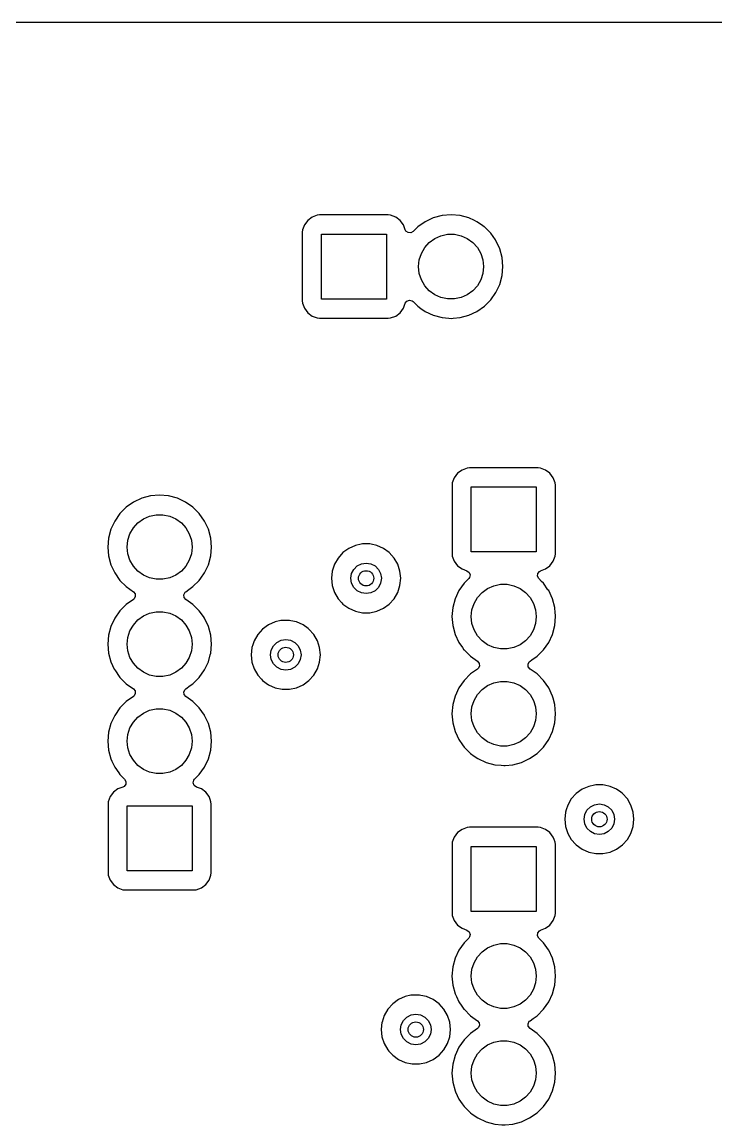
# Model space of a CAD drawing. Extents: x 0.53 to 4.07, y -3.29 to -0.61.
# Drawn here: x 2.638 to 3.352, y -1.748 to -0.612 of the extents above; entities that cross this region are included whole.
import ezdxf

# ---------------------------------------------------------------- set-up
doc = ezdxf.new("R2010")
doc.units = 0
doc.header["$MEASUREMENT"] = 0
doc.layers.add('BLACK', color=7, linetype='CONTINUOUS')

msp = doc.modelspace()

# ---------------------------------------------------------------- linework, layer by layer
at = {"layer": 'BLACK', "linetype": 'CONTINUOUS'}
for p, q in [((0.5421, -0.6122), (4.0324, -0.6122)), ((2.932, -0.8165), (2.9287, -0.821)), ((2.9366, -0.8131), (2.932, -0.8165)), ((2.932, -0.8165), (2.932, -0.8165)), ((2.9419, -0.8111), (2.9366, -0.8131)), ((2.9366, -0.8131), (2.9366, -0.8131)), ((2.9442, -0.8108), (2.9419, -0.8111)), ((3.0149, -0.8108), (2.9442, -0.8108)), ((2.9442, -0.8108), (2.9442, -0.8108)), ((3.0173, -0.8111), (3.0149, -0.8108)), ((3.0149, -0.8108), (3.0149, -0.8108)), ((3.0149, -0.8108), (3.0149, -0.8108)), ((3.0149, -0.8108), (3.0149, -0.8108)), ((3.0226, -0.8131), (3.0173, -0.8111)), ((3.0173, -0.8111), (3.0173, -0.8111)), ((3.0271, -0.8165), (3.0226, -0.8131)), ((3.0226, -0.8131), (3.0226, -0.8131)), ((3.0305, -0.821), (3.0271, -0.8165)), ((3.0271, -0.8165), (3.0271, -0.8165)), ((3.0613, -0.8138), (3.0529, -0.8178)), ((3.0703, -0.8114), (3.0613, -0.8138)), ((3.0613, -0.8138), (3.0613, -0.8138)), ((3.0796, -0.8106), (3.0703, -0.8114)), ((3.0703, -0.8114), (3.0703, -0.8114)), ((3.0889, -0.8114), (3.0796, -0.8106)), ((3.0796, -0.8106), (3.0796, -0.8106)), ((3.0978, -0.8138), (3.0889, -0.8114)), ((3.0889, -0.8114), (3.0889, -0.8114)), ((3.1036, -0.8165), (3.0978, -0.8138)), ((3.0978, -0.8138), (3.0978, -0.8138)), ((3.0978, -0.8138), (3.0978, -0.8138)), ((3.1063, -0.8178), (3.1036, -0.8165)), ((2.9267, -0.8263), (2.9264, -0.8287)), ((2.9264, -0.8287), (2.9264, -0.8287)), ((2.9264, -0.8287), (2.9264, -0.8993)), ((2.9287, -0.821), (2.9267, -0.8263)), ((2.9287, -0.821), (2.9287, -0.821)), ((3.0325, -0.8262), (3.0305, -0.821)), ((3.0305, -0.821), (3.0305, -0.821)), ((3.0331, -0.8274), (3.0325, -0.8262)), ((3.0353, -0.829), (3.0331, -0.8274)), ((3.0405, -0.8279), (3.0381, -0.8292)), ((3.0453, -0.8231), (3.0405, -0.8279)), ((3.0529, -0.8178), (3.0453, -0.8231)), ((3.0529, -0.8178), (3.0529, -0.8178)), ((3.1109, -0.821), (3.1063, -0.8178)), ((3.1063, -0.8178), (3.1063, -0.8178)), ((3.1138, -0.823), (3.1109, -0.821)), ((3.1139, -0.8231), (3.1138, -0.823)), ((3.1205, -0.8297), (3.1139, -0.8231)), ((3.1139, -0.8231), (3.1139, -0.8231)), ((2.9461, -0.8975), (2.9461, -0.8305)), ((2.9461, -0.8305), (3.0131, -0.8305)), ((3.0131, -0.8305), (3.0131, -0.8975)), ((3.0381, -0.8292), (3.0353, -0.829)), ((3.0525, -0.8443), (3.0572, -0.8391)), ((3.0572, -0.8391), (3.0629, -0.835)), ((3.0629, -0.835), (3.0692, -0.8322)), ((3.0692, -0.8322), (3.0761, -0.8307)), ((3.0761, -0.8307), (3.0831, -0.8307)), ((3.0831, -0.8307), (3.0899, -0.8322)), ((3.0899, -0.8322), (3.0963, -0.835)), ((3.0963, -0.835), (3.102, -0.8391)), ((3.102, -0.8391), (3.1067, -0.8443)), ((3.1253, -0.8366), (3.1205, -0.8297)), ((3.1258, -0.8373), (3.1253, -0.8366)), ((3.1297, -0.8457), (3.1258, -0.8373)), ((3.0469, -0.857), (3.049, -0.8504)), ((3.049, -0.8504), (3.0525, -0.8443)), ((3.1067, -0.8443), (3.1102, -0.8504)), ((3.1102, -0.8504), (3.1123, -0.857)), ((3.1322, -0.8547), (3.1297, -0.8457)), ((3.0461, -0.864), (3.0469, -0.857)), ((3.1123, -0.857), (3.1131, -0.864)), ((3.133, -0.864), (3.1322, -0.8547)), ((3.0469, -0.871), (3.0461, -0.864)), ((3.049, -0.8776), (3.0469, -0.871)), ((3.1123, -0.871), (3.1102, -0.8776)), ((3.1131, -0.864), (3.1123, -0.871)), ((3.1297, -0.8823), (3.1322, -0.8733)), ((3.1322, -0.8733), (3.133, -0.864)), ((3.0525, -0.8837), (3.049, -0.8776)), ((3.0572, -0.8889), (3.0525, -0.8837)), ((3.1067, -0.8837), (3.102, -0.8889)), ((3.1102, -0.8776), (3.1067, -0.8837)), ((3.1258, -0.8907), (3.1297, -0.8823)), ((3.0629, -0.893), (3.0572, -0.8889)), ((3.0692, -0.8958), (3.0629, -0.893)), ((3.0761, -0.8973), (3.0692, -0.8958)), ((3.0899, -0.8958), (3.0831, -0.8973)), ((3.0963, -0.893), (3.0899, -0.8958)), ((3.102, -0.8889), (3.0963, -0.893)), ((3.1205, -0.8983), (3.1258, -0.8907)), ((2.9264, -0.8993), (2.9264, -0.8993)), ((2.9264, -0.8993), (2.9267, -0.9017)), ((2.9267, -0.9017), (2.9287, -0.907)), ((2.9287, -0.907), (2.9287, -0.907)), ((2.9287, -0.907), (2.932, -0.9115)), ((3.0131, -0.8975), (2.9461, -0.8975)), ((3.0271, -0.9115), (3.0305, -0.907)), ((3.0305, -0.907), (3.0325, -0.9018)), ((3.0325, -0.9018), (3.0341, -0.8996)), ((3.0341, -0.8996), (3.0367, -0.8987)), ((3.0367, -0.8987), (3.0394, -0.8993)), ((3.0394, -0.8993), (3.0405, -0.9001)), ((3.0405, -0.9001), (3.0453, -0.9049)), ((3.0453, -0.9049), (3.0486, -0.9072)), ((3.0486, -0.9072), (3.0529, -0.9102)), ((3.0831, -0.8973), (3.0761, -0.8973)), ((3.1063, -0.9102), (3.1139, -0.9049)), ((3.1139, -0.9049), (3.1205, -0.8983)), ((2.932, -0.9115), (2.932, -0.9115)), ((2.932, -0.9115), (2.9366, -0.9149)), ((2.9366, -0.9149), (2.9366, -0.9149)), ((2.9366, -0.9149), (2.9419, -0.9169)), ((2.9419, -0.9169), (2.9419, -0.9169)), ((2.9419, -0.9169), (2.9422, -0.9169)), ((2.9422, -0.9169), (2.9442, -0.9172)), ((2.9442, -0.9172), (3.0149, -0.9172)), ((3.0149, -0.9172), (3.0173, -0.9169)), ((3.0173, -0.9169), (3.0226, -0.9149)), ((3.0226, -0.9149), (3.0271, -0.9115)), ((3.0529, -0.9102), (3.0529, -0.9102)), ((3.0529, -0.9102), (3.0529, -0.9102)), ((3.0529, -0.9102), (3.0613, -0.9142)), ((3.0613, -0.9142), (3.0703, -0.9166)), ((3.0703, -0.9166), (3.0773, -0.9172)), ((3.0773, -0.9172), (3.0796, -0.9174)), ((3.0796, -0.9174), (3.0819, -0.9172)), ((3.0796, -0.9174), (3.0796, -0.9174)), ((3.0796, -0.9174), (3.0796, -0.9174)), ((3.0819, -0.9172), (3.0889, -0.9166)), ((3.0889, -0.9166), (3.0978, -0.9142)), ((3.0978, -0.9142), (3.1063, -0.9102)), ((3.0863, -1.0769), (3.0829, -1.0814)), ((3.0909, -1.0735), (3.0863, -1.0769)), ((3.0863, -1.0769), (3.0863, -1.0769)), ((3.0962, -1.0715), (3.0909, -1.0735)), ((3.0909, -1.0735), (3.0909, -1.0735)), ((3.0985, -1.0712), (3.0962, -1.0715)), ((3.1692, -1.0712), (3.0985, -1.0712)), ((3.0985, -1.0712), (3.0985, -1.0712)), ((3.1716, -1.0715), (3.1692, -1.0712)), ((3.1692, -1.0712), (3.1692, -1.0712)), ((3.1692, -1.0712), (3.1692, -1.0712)), ((3.1692, -1.0712), (3.1692, -1.0712)), ((3.1769, -1.0735), (3.1716, -1.0715)), ((3.1716, -1.0715), (3.1716, -1.0715)), ((3.1814, -1.0769), (3.1769, -1.0735)), ((3.1769, -1.0735), (3.1769, -1.0735)), ((3.1848, -1.0814), (3.1814, -1.0769)), ((3.1814, -1.0769), (3.1814, -1.0769)), ((3.0809, -1.0867), (3.0807, -1.0891)), ((3.0807, -1.0891), (3.0807, -1.0891)), ((3.0807, -1.0891), (3.0807, -1.0891)), ((3.0807, -1.0891), (3.0807, -1.1598)), ((3.0829, -1.0814), (3.0809, -1.0867)), ((3.0829, -1.0814), (3.0829, -1.0814)), ((3.1867, -1.0866), (3.1848, -1.0814)), ((3.1848, -1.0814), (3.1848, -1.0814)), ((3.1868, -1.0867), (3.1867, -1.0866)), ((3.187, -1.0891), (3.1868, -1.0867)), ((3.187, -1.1), (3.187, -1.0891)), ((2.7703, -1.1002), (2.7613, -1.1026)), ((2.7795, -1.0994), (2.7703, -1.1002)), ((2.7703, -1.1002), (2.7703, -1.1002)), ((2.7888, -1.1002), (2.7795, -1.0994)), ((2.7795, -1.0994), (2.7795, -1.0994)), ((2.7978, -1.1026), (2.7888, -1.1002)), ((2.7888, -1.1002), (2.7888, -1.1002)), ((3.1004, -1.1579), (3.1004, -1.0909)), ((3.1004, -1.0909), (3.1673, -1.0909)), ((3.1673, -1.0909), (3.1673, -1.1579)), ((3.187, -1.1598), (3.187, -1.1)), ((2.7452, -1.1119), (2.7386, -1.1184)), ((2.7528, -1.1065), (2.7452, -1.1119)), ((2.7613, -1.1026), (2.7528, -1.1065)), ((2.7528, -1.1065), (2.7528, -1.1065)), ((2.7613, -1.1026), (2.7613, -1.1026)), ((2.8062, -1.1065), (2.7978, -1.1026)), ((2.7978, -1.1026), (2.7978, -1.1026)), ((2.7978, -1.1026), (2.7978, -1.1026)), ((2.8138, -1.1119), (2.8062, -1.1065)), ((2.8062, -1.1065), (2.8062, -1.1065)), ((2.8062, -1.1065), (2.8062, -1.1065)), ((2.8204, -1.1184), (2.8138, -1.1119)), ((2.8138, -1.1119), (2.8138, -1.1119)), ((2.7386, -1.1184), (2.7333, -1.1261)), ((2.7571, -1.1279), (2.7628, -1.1238)), ((2.7628, -1.1238), (2.7692, -1.1209)), ((2.7692, -1.1209), (2.776, -1.1195)), ((2.776, -1.1195), (2.783, -1.1195)), ((2.783, -1.1195), (2.7899, -1.1209)), ((2.7899, -1.1209), (2.7963, -1.1238)), ((2.7963, -1.1238), (2.8019, -1.1279)), ((2.8257, -1.126), (2.8204, -1.1184)), ((2.7294, -1.1345), (2.727, -1.1435)), ((2.7333, -1.1261), (2.7294, -1.1345)), ((2.7294, -1.1345), (2.7294, -1.1345)), ((2.7333, -1.1261), (2.7333, -1.1261)), ((2.749, -1.1391), (2.7525, -1.1331)), ((2.7525, -1.1331), (2.7571, -1.1279)), ((2.8019, -1.1279), (2.8066, -1.1331)), ((2.8066, -1.1331), (2.8101, -1.1391)), ((2.8257, -1.1261), (2.8257, -1.126)), ((2.8297, -1.1345), (2.8257, -1.1261)), ((2.8321, -1.1435), (2.8297, -1.1345)), ((2.727, -1.1435), (2.7262, -1.1528)), ((2.727, -1.1435), (2.727, -1.1435)), ((2.7461, -1.1528), (2.7468, -1.1458)), ((2.7468, -1.1458), (2.749, -1.1391)), ((2.8101, -1.1391), (2.8123, -1.1458)), ((2.8123, -1.1458), (2.813, -1.1528)), ((2.8329, -1.1528), (2.8321, -1.1435)), ((2.7262, -1.1528), (2.727, -1.162)), ((2.7262, -1.1528), (2.7262, -1.1528)), ((2.7468, -1.1597), (2.7461, -1.1528)), ((2.813, -1.1528), (2.8123, -1.1597)), ((2.8321, -1.162), (2.8329, -1.1528)), ((2.9743, -1.1542), (2.9683, -1.1585)), ((2.9811, -1.1511), (2.9743, -1.1542)), ((2.9743, -1.1542), (2.9743, -1.1542)), ((2.9871, -1.1499), (2.9811, -1.1511)), ((2.9811, -1.1511), (2.9811, -1.1511)), ((2.9884, -1.1496), (2.9871, -1.1499)), ((2.9959, -1.1496), (2.9884, -1.1496)), ((2.9974, -1.1499), (2.9959, -1.1496)), ((3.0031, -1.1511), (2.9974, -1.1499)), ((3.0099, -1.1542), (3.0031, -1.1511)), ((3.0031, -1.1511), (3.0031, -1.1511)), ((3.0099, -1.1542), (3.0099, -1.1542)), ((3.016, -1.1585), (3.0099, -1.1542)), ((3.1673, -1.1579), (3.1004, -1.1579)), ((2.727, -1.162), (2.727, -1.162)), ((2.727, -1.162), (2.7294, -1.171)), ((2.749, -1.1664), (2.7468, -1.1597)), ((2.7525, -1.1724), (2.749, -1.1664)), ((2.8101, -1.1664), (2.8066, -1.1724)), ((2.8123, -1.1597), (2.8101, -1.1664)), ((2.8297, -1.171), (2.8321, -1.162)), ((2.9633, -1.1641), (2.9596, -1.1705)), ((2.9683, -1.1585), (2.9633, -1.1641)), ((2.9873, -1.1701), (2.9921, -1.1693)), ((2.9921, -1.1693), (2.997, -1.1701)), ((3.021, -1.1641), (3.016, -1.1585)), ((3.016, -1.1585), (3.016, -1.1585)), ((3.0247, -1.1705), (3.021, -1.1641)), ((3.0807, -1.1598), (3.0807, -1.1598)), ((3.0807, -1.1598), (3.0809, -1.1621)), ((3.0809, -1.1621), (3.0829, -1.1674)), ((3.0829, -1.1674), (3.0829, -1.1674)), ((3.0829, -1.1674), (3.0863, -1.172)), ((3.1814, -1.172), (3.1848, -1.1674)), ((3.1848, -1.1674), (3.1868, -1.1621)), ((3.1868, -1.1621), (3.187, -1.1598)), ((2.7294, -1.171), (2.7294, -1.171)), ((2.7294, -1.171), (2.7294, -1.171)), ((2.7294, -1.171), (2.7323, -1.1773)), ((2.7323, -1.1773), (2.7333, -1.1794)), ((2.7333, -1.1794), (2.7333, -1.1794)), ((2.7333, -1.1794), (2.7386, -1.1871)), ((2.7571, -1.1776), (2.7525, -1.1724)), ((2.7628, -1.1817), (2.7571, -1.1776)), ((2.8019, -1.1776), (2.7963, -1.1817)), ((2.8066, -1.1724), (2.8019, -1.1776)), ((2.8218, -1.185), (2.8257, -1.1794)), ((2.8257, -1.1794), (2.8297, -1.171)), ((2.9573, -1.1776), (2.9565, -1.185)), ((2.9596, -1.1705), (2.9573, -1.1776)), ((2.9573, -1.1776), (2.9573, -1.1776)), ((2.9596, -1.1705), (2.9596, -1.1705)), ((2.9764, -1.185), (2.9771, -1.1802)), ((2.9771, -1.1802), (2.9794, -1.1758)), ((2.9794, -1.1758), (2.9829, -1.1723)), ((2.9829, -1.1723), (2.9873, -1.1701)), ((2.997, -1.1701), (3.0014, -1.1723)), ((3.0014, -1.1723), (3.0049, -1.1758)), ((3.0049, -1.1758), (3.0071, -1.1802)), ((3.0071, -1.1802), (3.0079, -1.185)), ((3.027, -1.1776), (3.0247, -1.1705)), ((3.0278, -1.185), (3.027, -1.1776)), ((3.0863, -1.172), (3.0863, -1.172)), ((3.0863, -1.172), (3.0909, -1.1753)), ((3.0909, -1.1753), (3.0909, -1.1753)), ((3.0909, -1.1753), (3.096, -1.1773)), ((3.096, -1.1773), (3.0982, -1.1789)), ((3.0982, -1.1789), (3.0992, -1.1815)), ((3.1686, -1.1829), (3.1688, -1.1801)), ((3.1688, -1.1801), (3.1705, -1.1779)), ((3.1705, -1.1779), (3.1717, -1.1773)), ((3.1717, -1.1773), (3.1769, -1.1753)), ((3.1769, -1.1753), (3.1814, -1.172)), ((2.7386, -1.1871), (2.7386, -1.1871)), ((2.7386, -1.1871), (2.7452, -1.1936)), ((2.7692, -1.1846), (2.7628, -1.1817)), ((2.776, -1.186), (2.7692, -1.1846)), ((2.783, -1.186), (2.776, -1.186)), ((2.7899, -1.1846), (2.783, -1.186)), ((2.7963, -1.1817), (2.7899, -1.1846)), ((2.8138, -1.1936), (2.8204, -1.1871)), ((2.8204, -1.1871), (2.8218, -1.185)), ((2.9565, -1.185), (2.9573, -1.1925)), ((2.9771, -1.1899), (2.9764, -1.185)), ((2.9794, -1.1943), (2.9771, -1.1899)), ((3.0071, -1.1899), (3.0049, -1.1943)), ((3.0079, -1.185), (3.0071, -1.1899)), ((3.027, -1.1925), (3.0278, -1.185)), ((3.093, -1.1901), (3.0876, -1.1977)), ((3.0978, -1.1853), (3.093, -1.1901)), ((3.0986, -1.1842), (3.0978, -1.1853)), ((3.0992, -1.1815), (3.0986, -1.1842)), ((3.1235, -1.1926), (3.1304, -1.1911)), ((3.1304, -1.1911), (3.1374, -1.1911)), ((3.1374, -1.1911), (3.1442, -1.1926)), ((3.1699, -1.1853), (3.1686, -1.1829)), ((3.1728, -1.1882), (3.1699, -1.1853)), ((3.1747, -1.1901), (3.1728, -1.1882)), ((3.1794, -1.1967), (3.1747, -1.1901)), ((2.7452, -1.1936), (2.7452, -1.1936)), ((2.7452, -1.1936), (2.7525, -1.1988)), ((2.7525, -1.1988), (2.7542, -1.2009)), ((2.7545, -1.2036), (2.7533, -1.2061)), ((2.7542, -1.2009), (2.7545, -1.2036)), ((2.8045, -1.2019), (2.8058, -1.1994)), ((2.8048, -1.2046), (2.8045, -1.2019)), ((2.8058, -1.1994), (2.8065, -1.1988)), ((2.8065, -1.1988), (2.8097, -1.1965)), ((2.8097, -1.1965), (2.8138, -1.1936)), ((2.9573, -1.1925), (2.9573, -1.1925)), ((2.9573, -1.1925), (2.9596, -1.1995)), ((2.9596, -1.1995), (2.9596, -1.1995)), ((2.9596, -1.1995), (2.9633, -1.206)), ((2.9829, -1.1978), (2.9794, -1.1943)), ((2.9873, -1.2), (2.9829, -1.1978)), ((2.9921, -1.2008), (2.9873, -1.2)), ((2.997, -1.2), (2.9921, -1.2008)), ((3.0014, -1.1978), (2.997, -1.2)), ((3.0049, -1.1943), (3.0014, -1.1978)), ((3.021, -1.206), (3.0247, -1.1995)), ((3.0247, -1.1995), (3.027, -1.1925)), ((3.0876, -1.1977), (3.0837, -1.2062)), ((3.0876, -1.1977), (3.0876, -1.1977)), ((3.1068, -1.2047), (3.1115, -1.1995)), ((3.1115, -1.1995), (3.1171, -1.1954)), ((3.1171, -1.1954), (3.1235, -1.1926)), ((3.1442, -1.1926), (3.1506, -1.1954)), ((3.1506, -1.1954), (3.1563, -1.1995)), ((3.1563, -1.1995), (3.1609, -1.2047)), ((3.1801, -1.1977), (3.1794, -1.1967)), ((3.184, -1.2062), (3.1801, -1.1977)), ((2.7452, -1.2119), (2.7386, -1.2184)), ((2.7525, -1.2068), (2.7452, -1.2119)), ((2.7533, -1.2061), (2.7525, -1.2068)), ((2.8065, -1.2068), (2.8048, -1.2046)), ((2.8138, -1.2119), (2.8065, -1.2068)), ((2.8204, -1.2184), (2.8138, -1.2119)), ((2.8138, -1.2119), (2.8138, -1.2119)), ((2.9633, -1.206), (2.9671, -1.2102)), ((2.9671, -1.2102), (2.9683, -1.2115)), ((2.9683, -1.2115), (2.9743, -1.2159)), ((3.0099, -1.2159), (3.016, -1.2115)), ((3.016, -1.2115), (3.021, -1.206)), ((3.0837, -1.2062), (3.0813, -1.2151)), ((3.0837, -1.2062), (3.0837, -1.2062)), ((3.1011, -1.2175), (3.1033, -1.2108)), ((3.1033, -1.2108), (3.1068, -1.2047)), ((3.1609, -1.2047), (3.1644, -1.2108)), ((3.1644, -1.2108), (3.1666, -1.2175)), ((3.1864, -1.2151), (3.184, -1.2062)), ((2.7333, -1.2261), (2.7294, -1.2345)), ((2.7386, -1.2184), (2.7333, -1.2261)), ((2.7333, -1.2261), (2.7333, -1.2261)), ((2.7571, -1.2279), (2.7628, -1.2238)), ((2.7628, -1.2238), (2.7692, -1.2209)), ((2.7692, -1.2209), (2.776, -1.2195)), ((2.776, -1.2195), (2.783, -1.2195)), ((2.783, -1.2195), (2.7899, -1.2209)), ((2.7899, -1.2209), (2.7963, -1.2238)), ((2.7963, -1.2238), (2.8019, -1.2279)), ((2.8246, -1.2244), (2.8204, -1.2184)), ((2.8257, -1.226), (2.8246, -1.2244)), ((2.8257, -1.2261), (2.8257, -1.226)), ((2.8297, -1.2345), (2.8257, -1.2261)), ((2.9743, -1.2159), (2.9743, -1.2159)), ((2.9743, -1.2159), (2.9811, -1.2189)), ((2.9811, -1.2189), (2.9811, -1.2189)), ((2.9811, -1.2189), (2.9884, -1.2205)), ((2.9884, -1.2205), (2.9884, -1.2205)), ((2.9884, -1.2205), (2.9959, -1.2205)), ((2.9959, -1.2205), (3.0031, -1.2189)), ((2.9959, -1.2205), (2.9959, -1.2205)), ((3.0031, -1.2189), (3.0099, -1.2159)), ((3.0813, -1.2151), (3.0805, -1.2244)), ((3.0805, -1.2244), (3.0813, -1.2337)), ((3.0805, -1.2244), (3.0805, -1.2244)), ((3.0813, -1.2151), (3.0813, -1.2151)), ((3.1004, -1.2244), (3.1011, -1.2175)), ((3.1011, -1.2314), (3.1004, -1.2244)), ((3.1666, -1.2175), (3.1673, -1.2244)), ((3.1673, -1.2244), (3.1666, -1.2314)), ((3.1869, -1.2205), (3.1864, -1.2151)), ((3.1864, -1.2337), (3.1872, -1.2244)), ((3.1871, -1.2231), (3.1869, -1.2205)), ((3.1872, -1.2244), (3.1871, -1.2231)), ((2.7294, -1.2345), (2.727, -1.2435)), ((2.7294, -1.2345), (2.7294, -1.2345)), ((2.749, -1.2391), (2.7525, -1.2331)), ((2.7525, -1.2331), (2.7571, -1.2279)), ((2.8019, -1.2279), (2.8066, -1.2331)), ((2.8066, -1.2331), (2.8101, -1.2391)), ((2.8321, -1.2435), (2.8297, -1.2345)), ((2.8856, -1.2373), (2.8806, -1.2428)), ((2.8916, -1.2329), (2.8856, -1.2373)), ((2.8984, -1.2299), (2.8916, -1.2329)), ((2.8916, -1.2329), (2.8916, -1.2329)), ((2.9044, -1.2286), (2.8984, -1.2299)), ((2.8984, -1.2299), (2.8984, -1.2299)), ((2.9057, -1.2283), (2.9044, -1.2286)), ((2.9132, -1.2283), (2.9057, -1.2283)), ((2.9147, -1.2287), (2.9132, -1.2283)), ((2.9205, -1.2299), (2.9147, -1.2287)), ((2.9273, -1.2329), (2.9205, -1.2299)), ((2.9205, -1.2299), (2.9205, -1.2299)), ((2.9325, -1.2367), (2.9273, -1.2329)), ((2.9273, -1.2329), (2.9273, -1.2329)), ((2.9333, -1.2373), (2.9325, -1.2367)), ((2.9383, -1.2428), (2.9333, -1.2373)), ((3.0813, -1.2337), (3.0813, -1.2337)), ((3.0813, -1.2337), (3.0837, -1.2427)), ((3.1033, -1.238), (3.1011, -1.2314)), ((3.1666, -1.2314), (3.1644, -1.238)), ((3.184, -1.2427), (3.1864, -1.2337)), ((2.727, -1.2435), (2.7262, -1.2528)), ((2.727, -1.2435), (2.727, -1.2435)), ((2.7461, -1.2528), (2.7468, -1.2458)), ((2.7468, -1.2458), (2.749, -1.2391)), ((2.8101, -1.2391), (2.8123, -1.2458)), ((2.8123, -1.2458), (2.813, -1.2528)), ((2.8329, -1.2528), (2.8321, -1.2435)), ((2.8806, -1.2428), (2.8769, -1.2493)), ((2.9002, -1.251), (2.9046, -1.2488)), ((2.9046, -1.2488), (2.9094, -1.248)), ((2.9094, -1.248), (2.9143, -1.2488)), ((2.9143, -1.2488), (2.9187, -1.251)), ((2.942, -1.2493), (2.9383, -1.2428)), ((3.0837, -1.2427), (3.0837, -1.2427)), ((3.0837, -1.2427), (3.0837, -1.2427)), ((3.0837, -1.2427), (3.0876, -1.2511)), ((3.1068, -1.2441), (3.1033, -1.238)), ((3.1115, -1.2493), (3.1068, -1.2441)), ((3.1609, -1.2441), (3.1563, -1.2493)), ((3.1644, -1.238), (3.1609, -1.2441)), ((3.1801, -1.2511), (3.184, -1.2427)), ((2.7262, -1.2528), (2.7262, -1.2528)), ((2.7262, -1.2528), (2.727, -1.262)), ((2.7468, -1.2597), (2.7461, -1.2528)), ((2.749, -1.2664), (2.7468, -1.2597)), ((2.8123, -1.2597), (2.8101, -1.2664)), ((2.813, -1.2528), (2.8123, -1.2597)), ((2.8321, -1.262), (2.8329, -1.2528)), ((2.8746, -1.2564), (2.8738, -1.2638)), ((2.8755, -1.2536), (2.8746, -1.2564)), ((2.8769, -1.2493), (2.8755, -1.2536)), ((2.8769, -1.2493), (2.8769, -1.2493)), ((2.8937, -1.2638), (2.8945, -1.2589)), ((2.8945, -1.2589), (2.8967, -1.2545)), ((2.8967, -1.2545), (2.9002, -1.251)), ((2.9187, -1.251), (2.9222, -1.2545)), ((2.9222, -1.2545), (2.9244, -1.2589)), ((2.9244, -1.2589), (2.9252, -1.2638)), ((2.9443, -1.2564), (2.942, -1.2493)), ((2.9451, -1.2638), (2.9443, -1.2564)), ((3.0876, -1.2511), (3.0876, -1.2511)), ((3.0876, -1.2511), (3.0913, -1.2564)), ((3.0913, -1.2564), (3.0929, -1.2586)), ((3.0929, -1.2586), (3.093, -1.2587)), ((3.093, -1.2587), (3.093, -1.2587)), ((3.093, -1.2587), (3.0996, -1.2653)), ((3.1171, -1.2534), (3.1115, -1.2493)), ((3.1235, -1.2562), (3.1171, -1.2534)), ((3.1304, -1.2577), (3.1235, -1.2562)), ((3.1374, -1.2577), (3.1304, -1.2577)), ((3.1442, -1.2562), (3.1374, -1.2577)), ((3.1506, -1.2534), (3.1442, -1.2562)), ((3.1563, -1.2493), (3.1506, -1.2534)), ((3.1682, -1.2653), (3.1747, -1.2587)), ((3.1747, -1.2587), (3.1801, -1.2511)), ((2.727, -1.262), (2.727, -1.262)), ((2.727, -1.262), (2.7294, -1.271)), ((2.7294, -1.271), (2.7294, -1.271)), ((2.7294, -1.271), (2.7294, -1.271)), ((2.7294, -1.271), (2.7328, -1.2784)), ((2.7525, -1.2724), (2.749, -1.2664)), ((2.8101, -1.2664), (2.8066, -1.2724)), ((2.8257, -1.2794), (2.8297, -1.271)), ((2.8297, -1.271), (2.8316, -1.2638)), ((2.8316, -1.2638), (2.8321, -1.262)), ((2.8738, -1.2638), (2.8746, -1.2712)), ((2.8746, -1.2712), (2.8746, -1.2712)), ((2.8746, -1.2712), (2.8769, -1.2783)), ((2.8945, -1.2686), (2.8937, -1.2638)), ((2.8967, -1.273), (2.8945, -1.2686)), ((2.9244, -1.2686), (2.9222, -1.273)), ((2.9252, -1.2638), (2.9244, -1.2686)), ((2.942, -1.2783), (2.9443, -1.2712)), ((2.9443, -1.2712), (2.9451, -1.2638)), ((3.0996, -1.2653), (3.0996, -1.2653)), ((3.0996, -1.2653), (3.1069, -1.2704)), ((3.1069, -1.2704), (3.1086, -1.2726)), ((3.1589, -1.2735), (3.1601, -1.2711)), ((3.1601, -1.2711), (3.1609, -1.2704)), ((3.1609, -1.2704), (3.1628, -1.269)), ((3.1628, -1.269), (3.1682, -1.2653)), ((2.7328, -1.2784), (2.7333, -1.2794)), ((2.7333, -1.2794), (2.7333, -1.2794)), ((2.7333, -1.2794), (2.7386, -1.2871)), ((2.7571, -1.2776), (2.7525, -1.2724)), ((2.7628, -1.2817), (2.7571, -1.2776)), ((2.7692, -1.2846), (2.7628, -1.2817)), ((2.7963, -1.2817), (2.7899, -1.2846)), ((2.8019, -1.2776), (2.7963, -1.2817)), ((2.8066, -1.2724), (2.8019, -1.2776)), ((2.8204, -1.2871), (2.8257, -1.2794)), ((2.8769, -1.2783), (2.8769, -1.2783)), ((2.8769, -1.2783), (2.8806, -1.2847)), ((2.9002, -1.2765), (2.8967, -1.273)), ((2.9046, -1.2788), (2.9002, -1.2765)), ((2.9094, -1.2795), (2.9046, -1.2788)), ((2.9143, -1.2788), (2.9094, -1.2795)), ((2.9187, -1.2765), (2.9143, -1.2788)), ((2.9222, -1.273), (2.9187, -1.2765)), ((2.9383, -1.2847), (2.942, -1.2783)), ((3.1069, -1.2784), (3.0996, -1.2835)), ((3.1076, -1.2778), (3.1069, -1.2784)), ((3.1089, -1.2753), (3.1076, -1.2778)), ((3.1086, -1.2726), (3.1089, -1.2753)), ((3.1591, -1.2763), (3.1589, -1.2735)), ((3.1609, -1.2784), (3.1591, -1.2763)), ((3.1682, -1.2835), (3.1609, -1.2784)), ((2.7386, -1.2871), (2.7386, -1.2871)), ((2.7386, -1.2871), (2.7452, -1.2936)), ((2.7452, -1.2936), (2.7452, -1.2936)), ((2.7452, -1.2936), (2.7525, -1.2988)), ((2.776, -1.286), (2.7692, -1.2846)), ((2.783, -1.286), (2.776, -1.286)), ((2.7899, -1.2846), (2.783, -1.286)), ((2.8111, -1.2955), (2.8138, -1.2936)), ((2.8138, -1.2936), (2.8204, -1.2871)), ((2.8806, -1.2847), (2.8844, -1.2889)), ((2.8844, -1.2889), (2.8856, -1.2903)), ((2.8856, -1.2903), (2.8916, -1.2947)), ((2.9273, -1.2947), (2.9333, -1.2903)), ((2.9333, -1.2903), (2.9383, -1.2847)), ((3.093, -1.2901), (3.0876, -1.2977)), ((3.0996, -1.2835), (3.093, -1.2901)), ((3.1171, -1.2954), (3.1235, -1.2926)), ((3.1235, -1.2926), (3.1304, -1.2911)), ((3.1304, -1.2911), (3.1374, -1.2911)), ((3.1374, -1.2911), (3.1442, -1.2926)), ((3.1442, -1.2926), (3.1506, -1.2954)), ((3.1747, -1.2901), (3.1682, -1.2835)), ((3.1682, -1.2835), (3.1682, -1.2835)), ((3.1801, -1.2977), (3.1747, -1.2901)), ((2.7525, -1.2988), (2.7542, -1.3009)), ((2.7545, -1.3036), (2.7533, -1.3061)), ((2.7542, -1.3009), (2.7545, -1.3036)), ((2.8045, -1.3019), (2.8058, -1.2994)), ((2.8048, -1.3046), (2.8045, -1.3019)), ((2.8065, -1.3068), (2.8048, -1.3046)), ((2.8058, -1.2994), (2.8065, -1.2988)), ((2.8065, -1.2988), (2.8111, -1.2955)), ((2.8916, -1.2947), (2.8916, -1.2947)), ((2.8916, -1.2947), (2.8984, -1.2977)), ((2.8984, -1.2977), (2.8984, -1.2977)), ((2.8984, -1.2977), (2.9057, -1.2992)), ((2.9057, -1.2992), (2.9057, -1.2992)), ((2.9057, -1.2992), (2.9132, -1.2992)), ((2.9132, -1.2992), (2.9205, -1.2977)), ((2.9132, -1.2992), (2.9132, -1.2992)), ((2.9205, -1.2977), (2.9273, -1.2947)), ((3.0876, -1.2977), (3.0837, -1.3062)), ((3.0876, -1.2977), (3.0876, -1.2977)), ((3.1033, -1.3108), (3.1068, -1.3047)), ((3.1068, -1.3047), (3.1115, -1.2995)), ((3.1115, -1.2995), (3.1171, -1.2954)), ((3.1506, -1.2954), (3.1563, -1.2995)), ((3.1563, -1.2995), (3.1609, -1.3047)), ((3.1609, -1.3047), (3.1644, -1.3108)), ((3.184, -1.3062), (3.1801, -1.2977)), ((3.1801, -1.2977), (3.1801, -1.2977)), ((2.7452, -1.3119), (2.7386, -1.3184)), ((2.7525, -1.3068), (2.7452, -1.3119)), ((2.7533, -1.3061), (2.7525, -1.3068)), ((2.8138, -1.3119), (2.8065, -1.3068)), ((2.8204, -1.3184), (2.8138, -1.3119)), ((2.8138, -1.3119), (2.8138, -1.3119)), ((3.0813, -1.3151), (3.0805, -1.3244)), ((3.0837, -1.3062), (3.0813, -1.3151)), ((3.0813, -1.3151), (3.0813, -1.3151)), ((3.0837, -1.3062), (3.0837, -1.3062)), ((3.1011, -1.3175), (3.1033, -1.3108)), ((3.1644, -1.3108), (3.1666, -1.3175)), ((3.1846, -1.3083), (3.184, -1.3062)), ((3.184, -1.3062), (3.184, -1.3062)), ((3.184, -1.3062), (3.184, -1.3062)), ((3.1864, -1.3151), (3.1846, -1.3083)), ((3.1872, -1.3244), (3.1864, -1.3151)), ((2.7333, -1.3261), (2.7294, -1.3345)), ((2.7386, -1.3184), (2.7333, -1.3261)), ((2.7333, -1.3261), (2.7333, -1.3261)), ((2.7525, -1.3331), (2.7571, -1.3279)), ((2.7571, -1.3279), (2.7628, -1.3238)), ((2.7628, -1.3238), (2.7692, -1.3209)), ((2.7692, -1.3209), (2.776, -1.3195)), ((2.776, -1.3195), (2.783, -1.3195)), ((2.783, -1.3195), (2.7899, -1.3209)), ((2.7899, -1.3209), (2.7963, -1.3238)), ((2.7963, -1.3238), (2.8019, -1.3279)), ((2.8019, -1.3279), (2.8066, -1.3331)), ((2.8257, -1.326), (2.8204, -1.3184)), ((2.8257, -1.3261), (2.8257, -1.326)), ((2.8297, -1.3345), (2.8257, -1.3261)), ((3.0805, -1.3244), (3.0805, -1.3244)), ((3.0805, -1.3244), (3.0813, -1.3337)), ((3.1004, -1.3244), (3.1011, -1.3175)), ((3.1011, -1.3314), (3.1004, -1.3244)), ((3.1666, -1.3175), (3.1673, -1.3244)), ((3.1673, -1.3244), (3.1666, -1.3314)), ((3.1864, -1.3337), (3.1872, -1.3244)), ((2.7294, -1.3345), (2.727, -1.3435)), ((2.7294, -1.3345), (2.7294, -1.3345)), ((2.7468, -1.3458), (2.749, -1.3391)), ((2.749, -1.3391), (2.7525, -1.3331)), ((2.8066, -1.3331), (2.8101, -1.3391)), ((2.8101, -1.3391), (2.8123, -1.3458)), ((2.8321, -1.3435), (2.8297, -1.3345)), ((3.0813, -1.3337), (3.0813, -1.3337)), ((3.0813, -1.3337), (3.0837, -1.3427)), ((3.1033, -1.338), (3.1011, -1.3314)), ((3.1068, -1.3441), (3.1033, -1.338)), ((3.1644, -1.338), (3.1609, -1.3441)), ((3.1666, -1.3314), (3.1644, -1.338)), ((3.184, -1.3427), (3.1864, -1.3337)), ((2.727, -1.3435), (2.7262, -1.3528)), ((2.727, -1.3435), (2.727, -1.3435)), ((2.7461, -1.3528), (2.7468, -1.3458)), ((2.8123, -1.3458), (2.813, -1.3528)), ((2.8329, -1.3528), (2.8321, -1.3435)), ((3.0837, -1.3427), (3.0837, -1.3427)), ((3.0837, -1.3427), (3.0837, -1.3427)), ((3.0837, -1.3427), (3.0858, -1.3472)), ((3.0858, -1.3472), (3.0876, -1.3511)), ((3.0876, -1.3511), (3.0876, -1.3511)), ((3.0876, -1.3511), (3.0913, -1.3563)), ((3.1115, -1.3493), (3.1068, -1.3441)), ((3.1171, -1.3534), (3.1115, -1.3493)), ((3.1563, -1.3493), (3.1506, -1.3534)), ((3.1609, -1.3441), (3.1563, -1.3493)), ((3.1747, -1.3587), (3.1801, -1.3511)), ((3.1801, -1.3511), (3.184, -1.3427)), ((2.7262, -1.3528), (2.7262, -1.3528)), ((2.7262, -1.3528), (2.727, -1.362)), ((2.727, -1.362), (2.727, -1.362)), ((2.727, -1.362), (2.7294, -1.371)), ((2.7468, -1.3597), (2.7461, -1.3528)), ((2.749, -1.3664), (2.7468, -1.3597)), ((2.8123, -1.3597), (2.8101, -1.3664)), ((2.813, -1.3528), (2.8123, -1.3597)), ((2.8297, -1.371), (2.8321, -1.362)), ((2.8321, -1.362), (2.8329, -1.3528)), ((3.0913, -1.3563), (3.093, -1.3587)), ((3.093, -1.3587), (3.0996, -1.3653)), ((3.1235, -1.3562), (3.1171, -1.3534)), ((3.1304, -1.3577), (3.1235, -1.3562)), ((3.1374, -1.3577), (3.1304, -1.3577)), ((3.1442, -1.3562), (3.1374, -1.3577)), ((3.1506, -1.3534), (3.1442, -1.3562)), ((3.1682, -1.3653), (3.1747, -1.3587)), ((2.7294, -1.371), (2.7294, -1.371)), ((2.7294, -1.371), (2.7294, -1.371)), ((2.7294, -1.371), (2.7305, -1.3734)), ((2.7305, -1.3734), (2.7333, -1.3794)), ((2.7525, -1.3724), (2.749, -1.3664)), ((2.7571, -1.3776), (2.7525, -1.3724)), ((2.8066, -1.3724), (2.8019, -1.3776)), ((2.8101, -1.3664), (2.8066, -1.3724)), ((2.8257, -1.3794), (2.8297, -1.371)), ((3.0996, -1.3653), (3.1034, -1.368)), ((3.1034, -1.368), (3.1072, -1.3706)), ((3.1072, -1.3706), (3.1072, -1.3706)), ((3.1072, -1.3706), (3.1072, -1.3706)), ((3.1072, -1.3706), (3.1156, -1.3746)), ((3.1521, -1.3746), (3.1605, -1.3706)), ((3.1605, -1.3706), (3.1682, -1.3653)), ((2.7333, -1.3794), (2.7333, -1.3794)), ((2.7333, -1.3794), (2.7375, -1.3854)), ((2.7375, -1.3854), (2.7386, -1.3871)), ((2.7628, -1.3817), (2.7571, -1.3776)), ((2.7692, -1.3846), (2.7628, -1.3817)), ((2.776, -1.386), (2.7692, -1.3846)), ((2.7899, -1.3846), (2.783, -1.386)), ((2.7963, -1.3817), (2.7899, -1.3846)), ((2.8019, -1.3776), (2.7963, -1.3817)), ((2.8204, -1.3871), (2.8257, -1.3794)), ((3.1156, -1.3746), (3.1246, -1.377)), ((3.1246, -1.377), (3.1312, -1.3775)), ((3.1312, -1.3775), (3.1339, -1.3778)), ((3.1339, -1.3778), (3.1354, -1.3776)), ((3.1339, -1.3778), (3.1339, -1.3778)), ((3.1339, -1.3778), (3.1339, -1.3778)), ((3.1354, -1.3776), (3.1431, -1.377)), ((3.1431, -1.377), (3.1521, -1.3746)), ((2.7386, -1.3871), (2.7386, -1.3871)), ((2.7386, -1.3871), (2.7434, -1.3919)), ((2.7434, -1.3919), (2.7448, -1.3943)), ((2.7448, -1.3943), (2.7446, -1.397)), ((2.783, -1.386), (2.776, -1.386)), ((2.8142, -1.3957), (2.8148, -1.393)), ((2.8152, -1.3982), (2.8142, -1.3957)), ((2.8148, -1.393), (2.8156, -1.3919)), ((2.8156, -1.3919), (2.8204, -1.3871)), ((2.732, -1.4052), (2.7286, -1.4098)), ((2.7365, -1.4018), (2.732, -1.4052)), ((2.732, -1.4052), (2.732, -1.4052)), ((2.7417, -1.3999), (2.7365, -1.4018)), ((2.7365, -1.4018), (2.7365, -1.4018)), ((2.7429, -1.3992), (2.7417, -1.3999)), ((2.7446, -1.397), (2.7429, -1.3992)), ((2.8174, -1.3999), (2.8152, -1.3982)), ((2.8225, -1.4018), (2.8174, -1.3999)), ((2.8271, -1.4052), (2.8225, -1.4018)), ((2.8225, -1.4018), (2.8225, -1.4018)), ((2.8305, -1.4098), (2.8271, -1.4052)), ((2.8271, -1.4052), (2.8271, -1.4052)), ((3.2084, -1.4066), (3.2034, -1.4121)), ((3.2145, -1.4022), (3.2084, -1.4066)), ((3.2213, -1.3992), (3.2145, -1.4022)), ((3.2145, -1.4022), (3.2145, -1.4022)), ((3.2273, -1.3979), (3.2213, -1.3992)), ((3.2213, -1.3992), (3.2213, -1.3992)), ((3.2286, -1.3976), (3.2273, -1.3979)), ((3.236, -1.3976), (3.2286, -1.3976)), ((3.2376, -1.3979), (3.236, -1.3976)), ((3.2433, -1.3992), (3.2376, -1.3979)), ((3.2501, -1.4022), (3.2433, -1.3992)), ((3.2433, -1.3992), (3.2433, -1.3992)), ((3.2543, -1.4052), (3.2501, -1.4022)), ((3.2501, -1.4022), (3.2501, -1.4022)), ((3.2561, -1.4066), (3.2543, -1.4052)), ((3.2611, -1.4121), (3.2561, -1.4066)), ((2.7266, -1.4151), (2.7264, -1.4174)), ((2.7264, -1.4174), (2.7264, -1.4174)), ((2.7264, -1.4174), (2.7264, -1.4174)), ((2.7264, -1.4174), (2.7264, -1.4881)), ((2.7286, -1.4098), (2.7266, -1.4151)), ((2.7286, -1.4098), (2.7286, -1.4098)), ((2.7461, -1.4862), (2.7461, -1.4193)), ((2.7461, -1.4193), (2.813, -1.4193)), ((2.813, -1.4193), (2.813, -1.4862)), ((2.8316, -1.4129), (2.8305, -1.4098)), ((2.8305, -1.4098), (2.8305, -1.4098)), ((2.8324, -1.4151), (2.8316, -1.4129)), ((2.8327, -1.4174), (2.8324, -1.4151)), ((2.8327, -1.4331), (2.8327, -1.4174)), ((3.1997, -1.4186), (3.1981, -1.4235)), ((3.2034, -1.4121), (3.1997, -1.4186)), ((3.1997, -1.4186), (3.1997, -1.4186)), ((3.223, -1.4203), (3.2274, -1.4181)), ((3.2274, -1.4181), (3.2323, -1.4173)), ((3.2323, -1.4173), (3.2371, -1.4181)), ((3.2371, -1.4181), (3.2415, -1.4203)), ((3.2648, -1.4186), (3.2611, -1.4121)), ((3.2672, -1.4257), (3.2648, -1.4186)), ((3.1974, -1.4257), (3.1966, -1.4331)), ((3.1981, -1.4235), (3.1974, -1.4257)), ((3.2165, -1.4331), (3.2173, -1.4282)), ((3.2173, -1.4282), (3.2195, -1.4238)), ((3.2195, -1.4238), (3.223, -1.4203)), ((3.2415, -1.4203), (3.245, -1.4238)), ((3.245, -1.4238), (3.2473, -1.4282)), ((3.2473, -1.4282), (3.248, -1.4331)), ((3.2679, -1.4331), (3.2672, -1.4257)), ((2.8327, -1.4881), (2.8327, -1.4331)), ((3.0962, -1.4416), (3.0909, -1.4436)), ((3.0985, -1.4413), (3.0962, -1.4416)), ((3.1692, -1.4413), (3.0985, -1.4413)), ((3.0985, -1.4413), (3.0985, -1.4413)), ((3.1716, -1.4416), (3.1692, -1.4413)), ((3.1692, -1.4413), (3.1692, -1.4413)), ((3.1692, -1.4413), (3.1692, -1.4413)), ((3.1692, -1.4413), (3.1692, -1.4413)), ((3.1769, -1.4436), (3.1716, -1.4416)), ((3.1716, -1.4416), (3.1716, -1.4416)), ((3.1966, -1.4331), (3.1974, -1.4405)), ((3.1974, -1.4405), (3.1974, -1.4405)), ((3.1974, -1.4405), (3.1997, -1.4476)), ((3.2173, -1.4379), (3.2165, -1.4331)), ((3.2195, -1.4423), (3.2173, -1.4379)), ((3.2473, -1.4379), (3.245, -1.4423)), ((3.248, -1.4331), (3.2473, -1.4379)), ((3.2648, -1.4476), (3.2672, -1.4405)), ((3.2672, -1.4405), (3.2679, -1.4331)), ((3.0829, -1.4515), (3.0809, -1.4568)), ((3.0863, -1.4469), (3.0829, -1.4515)), ((3.0829, -1.4515), (3.0829, -1.4515)), ((3.0909, -1.4436), (3.0863, -1.4469)), ((3.0863, -1.4469), (3.0863, -1.4469)), ((3.0909, -1.4436), (3.0909, -1.4436)), ((3.1814, -1.4469), (3.1769, -1.4436)), ((3.1769, -1.4436), (3.1769, -1.4436)), ((3.1848, -1.4515), (3.1814, -1.4469)), ((3.1814, -1.4469), (3.1814, -1.4469)), ((3.1857, -1.454), (3.1848, -1.4515)), ((3.1848, -1.4515), (3.1848, -1.4515)), ((3.1997, -1.4476), (3.1997, -1.4476)), ((3.1997, -1.4476), (3.2034, -1.454)), ((3.223, -1.4458), (3.2195, -1.4423)), ((3.2274, -1.448), (3.223, -1.4458)), ((3.2323, -1.4488), (3.2274, -1.448)), ((3.2371, -1.448), (3.2323, -1.4488)), ((3.2415, -1.4458), (3.2371, -1.448)), ((3.245, -1.4423), (3.2415, -1.4458)), ((3.2611, -1.454), (3.2648, -1.4476)), ((3.0809, -1.4568), (3.0807, -1.4591)), ((3.0807, -1.4591), (3.0807, -1.4591)), ((3.0807, -1.4591), (3.0807, -1.4591)), ((3.0807, -1.4591), (3.0807, -1.5298)), ((3.1004, -1.528), (3.1004, -1.461)), ((3.1004, -1.461), (3.1673, -1.461)), ((3.1673, -1.461), (3.1673, -1.528)), ((3.1868, -1.4568), (3.1857, -1.454)), ((3.187, -1.4591), (3.1868, -1.4568)), ((3.187, -1.5298), (3.187, -1.4591)), ((3.2034, -1.454), (3.208, -1.4591)), ((3.208, -1.4591), (3.2084, -1.4596)), ((3.2084, -1.4596), (3.2145, -1.4639)), ((3.2145, -1.4639), (3.2145, -1.4639)), ((3.2145, -1.4639), (3.2213, -1.467)), ((3.2433, -1.467), (3.2501, -1.4639)), ((3.2501, -1.4639), (3.2561, -1.4596)), ((3.2561, -1.4596), (3.2611, -1.454)), ((3.2213, -1.467), (3.2213, -1.467)), ((3.2213, -1.467), (3.2286, -1.4685)), ((3.2286, -1.4685), (3.2286, -1.4685)), ((3.2286, -1.4685), (3.236, -1.4685)), ((3.236, -1.4685), (3.2433, -1.467)), ((3.236, -1.4685), (3.236, -1.4685)), ((2.813, -1.4862), (2.7461, -1.4862)), ((2.7264, -1.4881), (2.7264, -1.4881)), ((2.7264, -1.4881), (2.7266, -1.4905)), ((2.7266, -1.4905), (2.7286, -1.4958)), ((2.7286, -1.4958), (2.7286, -1.4958)), ((2.7286, -1.4958), (2.732, -1.5003)), ((2.8271, -1.5003), (2.8305, -1.4958)), ((2.8305, -1.4958), (2.8324, -1.4905)), ((2.8324, -1.4905), (2.8327, -1.4881)), ((2.732, -1.5003), (2.732, -1.5003)), ((2.732, -1.5003), (2.7365, -1.5037)), ((2.7365, -1.5037), (2.7365, -1.5037)), ((2.7365, -1.5037), (2.7418, -1.5057)), ((2.7418, -1.5057), (2.7418, -1.5057)), ((2.7418, -1.5057), (2.7421, -1.5057)), ((2.7421, -1.5057), (2.7442, -1.5059)), ((2.7442, -1.5059), (2.8149, -1.5059)), ((2.8149, -1.5059), (2.8172, -1.5057)), ((2.8172, -1.5057), (2.8225, -1.5037)), ((2.8225, -1.5037), (2.8271, -1.5003)), ((3.0807, -1.5298), (3.0807, -1.5298)), ((3.0807, -1.5298), (3.0809, -1.5322)), ((3.0809, -1.5322), (3.0829, -1.5375)), ((3.1673, -1.528), (3.1004, -1.528)), ((3.1848, -1.5375), (3.1868, -1.5322)), ((3.1868, -1.5322), (3.187, -1.5298)), ((3.0829, -1.5375), (3.0829, -1.5375)), ((3.0829, -1.5375), (3.0863, -1.542)), ((3.0863, -1.542), (3.0863, -1.542)), ((3.0863, -1.542), (3.0909, -1.5454)), ((3.1769, -1.5454), (3.1814, -1.542)), ((3.1814, -1.542), (3.1848, -1.5375)), ((3.0909, -1.5454), (3.0909, -1.5454)), ((3.0909, -1.5454), (3.096, -1.5474)), ((3.0978, -1.5554), (3.093, -1.5602)), ((3.096, -1.5474), (3.0982, -1.549)), ((3.0986, -1.5543), (3.0978, -1.5554)), ((3.0982, -1.549), (3.0992, -1.5516)), ((3.0992, -1.5516), (3.0986, -1.5543)), ((3.1686, -1.553), (3.1688, -1.5502)), ((3.1699, -1.5554), (3.1686, -1.553)), ((3.1688, -1.5502), (3.1705, -1.548)), ((3.1747, -1.5602), (3.1699, -1.5554)), ((3.1705, -1.548), (3.1717, -1.5474)), ((3.1717, -1.5474), (3.1769, -1.5454)), ((3.093, -1.5602), (3.0876, -1.5678)), ((3.1115, -1.5696), (3.1171, -1.5655)), ((3.1171, -1.5655), (3.1235, -1.5627)), ((3.1235, -1.5627), (3.1304, -1.5612)), ((3.1304, -1.5612), (3.1374, -1.5612)), ((3.1374, -1.5612), (3.1442, -1.5627)), ((3.1442, -1.5627), (3.1506, -1.5655)), ((3.1506, -1.5655), (3.1563, -1.5696)), ((3.1799, -1.5676), (3.1747, -1.5602)), ((3.1747, -1.5602), (3.1747, -1.5602)), ((3.0837, -1.5762), (3.0813, -1.5852)), ((3.0876, -1.5678), (3.0837, -1.5762)), ((3.0837, -1.5762), (3.0837, -1.5762)), ((3.0876, -1.5678), (3.0876, -1.5678)), ((3.1033, -1.5809), (3.1068, -1.5748)), ((3.1068, -1.5748), (3.1115, -1.5696)), ((3.1563, -1.5696), (3.1609, -1.5748)), ((3.1609, -1.5748), (3.1644, -1.5809)), ((3.1801, -1.5678), (3.1799, -1.5676)), ((3.184, -1.5762), (3.1801, -1.5678)), ((3.1864, -1.5852), (3.184, -1.5762)), ((3.0813, -1.5852), (3.0805, -1.5945)), ((3.0813, -1.5852), (3.0813, -1.5852)), ((3.1004, -1.5945), (3.1011, -1.5875)), ((3.1011, -1.5875), (3.1033, -1.5809)), ((3.1644, -1.5809), (3.1666, -1.5875)), ((3.1666, -1.5875), (3.1673, -1.5945)), ((3.1872, -1.5945), (3.1864, -1.5852)), ((3.0805, -1.5945), (3.0813, -1.6038)), ((3.0805, -1.5945), (3.0805, -1.5945)), ((3.1011, -1.6014), (3.1004, -1.5945)), ((3.1673, -1.5945), (3.1666, -1.6014)), ((3.1864, -1.6038), (3.1872, -1.5945)), ((3.0813, -1.6038), (3.0813, -1.6038)), ((3.0813, -1.6038), (3.0837, -1.6127)), ((3.1033, -1.6081), (3.1011, -1.6014)), ((3.1068, -1.6142), (3.1033, -1.6081)), ((3.1644, -1.6081), (3.1609, -1.6142)), ((3.1666, -1.6014), (3.1644, -1.6081)), ((3.184, -1.6127), (3.1857, -1.6063)), ((3.1857, -1.6063), (3.1864, -1.6038)), ((3.0195, -1.6231), (3.0145, -1.6287)), ((3.0255, -1.6187), (3.0195, -1.6231)), ((3.0323, -1.6157), (3.0255, -1.6187)), ((3.0255, -1.6187), (3.0255, -1.6187)), ((3.0383, -1.6144), (3.0323, -1.6157)), ((3.0323, -1.6157), (3.0323, -1.6157)), ((3.0396, -1.6142), (3.0383, -1.6144)), ((3.047, -1.6142), (3.0396, -1.6142)), ((3.0486, -1.6145), (3.047, -1.6142)), ((3.0543, -1.6157), (3.0486, -1.6145)), ((3.0611, -1.6187), (3.0543, -1.6157)), ((3.0543, -1.6157), (3.0543, -1.6157)), ((3.0672, -1.6231), (3.0611, -1.6187)), ((3.0611, -1.6187), (3.0611, -1.6187)), ((3.0721, -1.6287), (3.0672, -1.6231)), ((3.0672, -1.6231), (3.0672, -1.6231)), ((3.0837, -1.6127), (3.0837, -1.6127)), ((3.0837, -1.6127), (3.0837, -1.6127)), ((3.0837, -1.6127), (3.0851, -1.6157)), ((3.0851, -1.6157), (3.0876, -1.6212)), ((3.0876, -1.6212), (3.0876, -1.6212)), ((3.0876, -1.6212), (3.0907, -1.6255)), ((3.1115, -1.6194), (3.1068, -1.6142)), ((3.1171, -1.6235), (3.1115, -1.6194)), ((3.1235, -1.6263), (3.1171, -1.6235)), ((3.1506, -1.6235), (3.1442, -1.6263)), ((3.1563, -1.6194), (3.1506, -1.6235)), ((3.1609, -1.6142), (3.1563, -1.6194)), ((3.1747, -1.6288), (3.1801, -1.6212)), ((3.1801, -1.6212), (3.184, -1.6127)), ((3.0107, -1.6351), (3.0085, -1.6421)), ((3.0145, -1.6287), (3.0107, -1.6351)), ((3.0107, -1.6351), (3.0107, -1.6351)), ((3.0341, -1.6369), (3.0384, -1.6346)), ((3.0384, -1.6346), (3.0433, -1.6339)), ((3.0433, -1.6339), (3.0482, -1.6346)), ((3.0482, -1.6346), (3.0526, -1.6369)), ((3.0759, -1.6351), (3.0721, -1.6287)), ((3.0782, -1.6422), (3.0759, -1.6351)), ((3.0907, -1.6255), (3.0929, -1.6287)), ((3.0929, -1.6287), (3.093, -1.6288)), ((3.093, -1.6288), (3.093, -1.6288)), ((3.093, -1.6288), (3.0996, -1.6354)), ((3.1304, -1.6278), (3.1235, -1.6263)), ((3.1374, -1.6278), (3.1304, -1.6278)), ((3.1442, -1.6263), (3.1374, -1.6278)), ((3.1682, -1.6354), (3.1747, -1.6288)), ((3.0084, -1.6422), (3.0077, -1.6496)), ((3.0085, -1.6421), (3.0084, -1.6422)), ((3.0276, -1.6496), (3.0283, -1.6447)), ((3.0283, -1.6447), (3.0306, -1.6403)), ((3.0306, -1.6403), (3.0341, -1.6369)), ((3.0526, -1.6369), (3.056, -1.6403)), ((3.056, -1.6403), (3.0583, -1.6447)), ((3.0583, -1.6447), (3.0591, -1.6496)), ((3.079, -1.6496), (3.0782, -1.6422)), ((3.0996, -1.6354), (3.0996, -1.6354)), ((3.0996, -1.6354), (3.1069, -1.6405)), ((3.1069, -1.6405), (3.1086, -1.6426)), ((3.1089, -1.6454), (3.1076, -1.6478)), ((3.1086, -1.6426), (3.1089, -1.6454)), ((3.1589, -1.6436), (3.1601, -1.6411)), ((3.1591, -1.6463), (3.1589, -1.6436)), ((3.1609, -1.6485), (3.1591, -1.6463)), ((3.1601, -1.6411), (3.1609, -1.6405)), ((3.1609, -1.6405), (3.164, -1.6383)), ((3.164, -1.6383), (3.1682, -1.6354)), ((3.0077, -1.6496), (3.0084, -1.657)), ((3.0084, -1.657), (3.0084, -1.657)), ((3.0084, -1.657), (3.0107, -1.6641)), ((3.0283, -1.6545), (3.0276, -1.6496)), ((3.0306, -1.6589), (3.0283, -1.6545)), ((3.0583, -1.6545), (3.056, -1.6589)), ((3.0591, -1.6496), (3.0583, -1.6545)), ((3.0759, -1.6641), (3.0782, -1.657)), ((3.0782, -1.657), (3.079, -1.6496)), ((3.0996, -1.6536), (3.093, -1.6602)), ((3.1069, -1.6485), (3.0996, -1.6536)), ((3.1076, -1.6478), (3.1069, -1.6485)), ((3.1682, -1.6536), (3.1609, -1.6485)), ((3.1747, -1.6602), (3.1682, -1.6536)), ((3.1682, -1.6536), (3.1682, -1.6536)), ((3.0107, -1.6641), (3.0107, -1.6641)), ((3.0107, -1.6641), (3.0145, -1.6706)), ((3.0341, -1.6623), (3.0306, -1.6589)), ((3.0384, -1.6646), (3.0341, -1.6623)), ((3.0433, -1.6654), (3.0384, -1.6646)), ((3.0482, -1.6646), (3.0433, -1.6654)), ((3.0526, -1.6623), (3.0482, -1.6646)), ((3.056, -1.6589), (3.0526, -1.6623)), ((3.0721, -1.6706), (3.0759, -1.6641)), ((3.0876, -1.6678), (3.0837, -1.6762)), ((3.093, -1.6602), (3.0876, -1.6678)), ((3.0876, -1.6678), (3.0876, -1.6678)), ((3.1115, -1.6696), (3.1171, -1.6655)), ((3.1171, -1.6655), (3.1235, -1.6627)), ((3.1235, -1.6627), (3.1304, -1.6612)), ((3.1304, -1.6612), (3.1374, -1.6612)), ((3.1374, -1.6612), (3.1442, -1.6627)), ((3.1442, -1.6627), (3.1506, -1.6655)), ((3.1506, -1.6655), (3.1563, -1.6696)), ((3.1753, -1.6609), (3.1747, -1.6602)), ((3.1801, -1.6678), (3.1753, -1.6609)), ((3.184, -1.6762), (3.1801, -1.6678)), ((3.0145, -1.6706), (3.0157, -1.672)), ((3.0157, -1.672), (3.0195, -1.6761)), ((3.0195, -1.6761), (3.0255, -1.6805)), ((3.0255, -1.6805), (3.0255, -1.6805)), ((3.0255, -1.6805), (3.0323, -1.6835)), ((3.0543, -1.6835), (3.0611, -1.6805)), ((3.0611, -1.6805), (3.0672, -1.6761)), ((3.0672, -1.6761), (3.0721, -1.6706)), ((3.0837, -1.6762), (3.0813, -1.6852)), ((3.0837, -1.6762), (3.0837, -1.6762)), ((3.1033, -1.6809), (3.1068, -1.6748)), ((3.1068, -1.6748), (3.1115, -1.6696)), ((3.1563, -1.6696), (3.1609, -1.6748)), ((3.1609, -1.6748), (3.1644, -1.6809)), ((3.1864, -1.6852), (3.184, -1.6762)), ((3.0323, -1.6835), (3.0323, -1.6835)), ((3.0323, -1.6835), (3.0396, -1.6851)), ((3.0396, -1.6851), (3.0396, -1.6851)), ((3.0396, -1.6851), (3.047, -1.6851)), ((3.047, -1.6851), (3.0543, -1.6835)), ((3.047, -1.6851), (3.047, -1.6851)), ((3.0813, -1.6852), (3.0805, -1.6945)), ((3.0813, -1.6852), (3.0813, -1.6852)), ((3.1004, -1.6945), (3.1011, -1.6875)), ((3.1011, -1.6875), (3.1033, -1.6809)), ((3.1644, -1.6809), (3.1666, -1.6875)), ((3.1666, -1.6875), (3.1673, -1.6945)), ((3.1872, -1.6945), (3.1864, -1.6852)), ((3.0805, -1.6945), (3.0805, -1.6945)), ((3.0805, -1.6945), (3.0813, -1.7038)), ((3.1011, -1.7014), (3.1004, -1.6945)), ((3.1033, -1.7081), (3.1011, -1.7014)), ((3.1666, -1.7014), (3.1644, -1.7081)), ((3.1673, -1.6945), (3.1666, -1.7014)), ((3.1864, -1.7038), (3.1872, -1.6945)), ((3.0813, -1.7038), (3.0813, -1.7038)), ((3.0813, -1.7038), (3.0837, -1.7127)), ((3.0837, -1.7127), (3.0837, -1.7127)), ((3.0837, -1.7127), (3.0837, -1.7127)), ((3.0837, -1.7127), (3.0842, -1.7139)), ((3.0842, -1.7139), (3.0876, -1.7212)), ((3.1068, -1.7142), (3.1033, -1.7081)), ((3.1115, -1.7194), (3.1068, -1.7142)), ((3.1609, -1.7142), (3.1563, -1.7194)), ((3.1644, -1.7081), (3.1609, -1.7142)), ((3.1801, -1.7212), (3.184, -1.7127)), ((3.184, -1.7127), (3.1864, -1.7038)), ((3.0876, -1.7212), (3.0876, -1.7212)), ((3.0876, -1.7212), (3.091, -1.726)), ((3.091, -1.726), (3.093, -1.7288)), ((3.1171, -1.7235), (3.1115, -1.7194)), ((3.1235, -1.7263), (3.1171, -1.7235)), ((3.1506, -1.7235), (3.1442, -1.7263)), ((3.1563, -1.7194), (3.1506, -1.7235)), ((3.1747, -1.7288), (3.1801, -1.7212)), ((3.093, -1.7288), (3.0996, -1.7354)), ((3.0996, -1.7354), (3.1013, -1.7366)), ((3.1013, -1.7366), (3.1072, -1.7407)), ((3.1304, -1.7278), (3.1235, -1.7263)), ((3.1374, -1.7278), (3.1304, -1.7278)), ((3.1442, -1.7263), (3.1374, -1.7278)), ((3.1605, -1.7407), (3.1682, -1.7354)), ((3.1682, -1.7354), (3.1747, -1.7288)), ((3.1072, -1.7407), (3.1072, -1.7407)), ((3.1072, -1.7407), (3.1072, -1.7407)), ((3.1072, -1.7407), (3.1156, -1.7446)), ((3.1156, -1.7446), (3.1246, -1.747)), ((3.1246, -1.747), (3.132, -1.7477)), ((3.132, -1.7477), (3.1339, -1.7479)), ((3.1339, -1.7479), (3.1354, -1.7477)), ((3.1339, -1.7479), (3.1339, -1.7479)), ((3.1339, -1.7479), (3.1339, -1.7479)), ((3.1354, -1.7477), (3.1431, -1.747)), ((3.1431, -1.747), (3.1521, -1.7446)), ((3.1521, -1.7446), (3.1605, -1.7407))]:
    msp.add_line(p, q, dxfattribs=at)
at = {"layer": 'BLACK'}
for centre in [(2.9921, -1.185), (2.9094, -1.2638), (3.2323, -1.4331), (3.0433, -1.6496)]:
    msp.add_circle(centre, 0.00787, dxfattribs=at)

doc.saveas('drawing.dxf')
